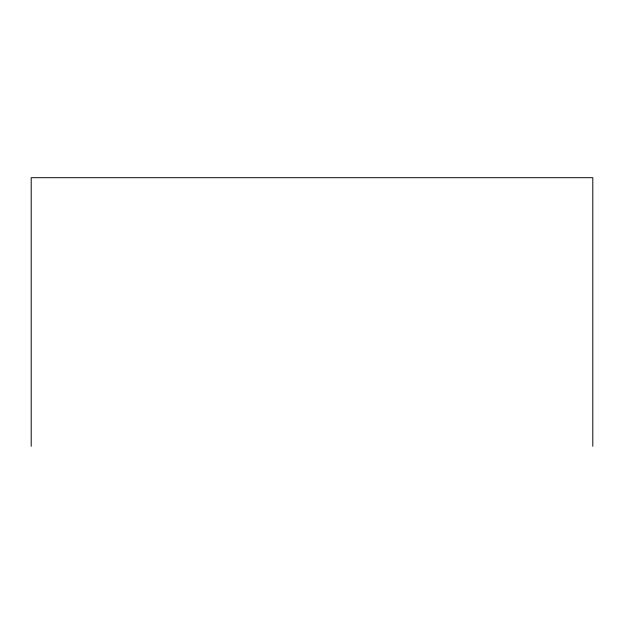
<?xml version="1.0" encoding="UTF-8"?>
<svg xmlns="http://www.w3.org/2000/svg" width="624" height="624" viewBox="0 0 624 624"><rect width="100%" height="100%" fill="white"/><g stroke="black" fill="none" stroke-linecap="round" stroke-linejoin="round"><path stroke-width="0.94" d="M592.8 446.3L592.8 177.7L31.2 177.7L31.2 446.3"/></g></svg>
